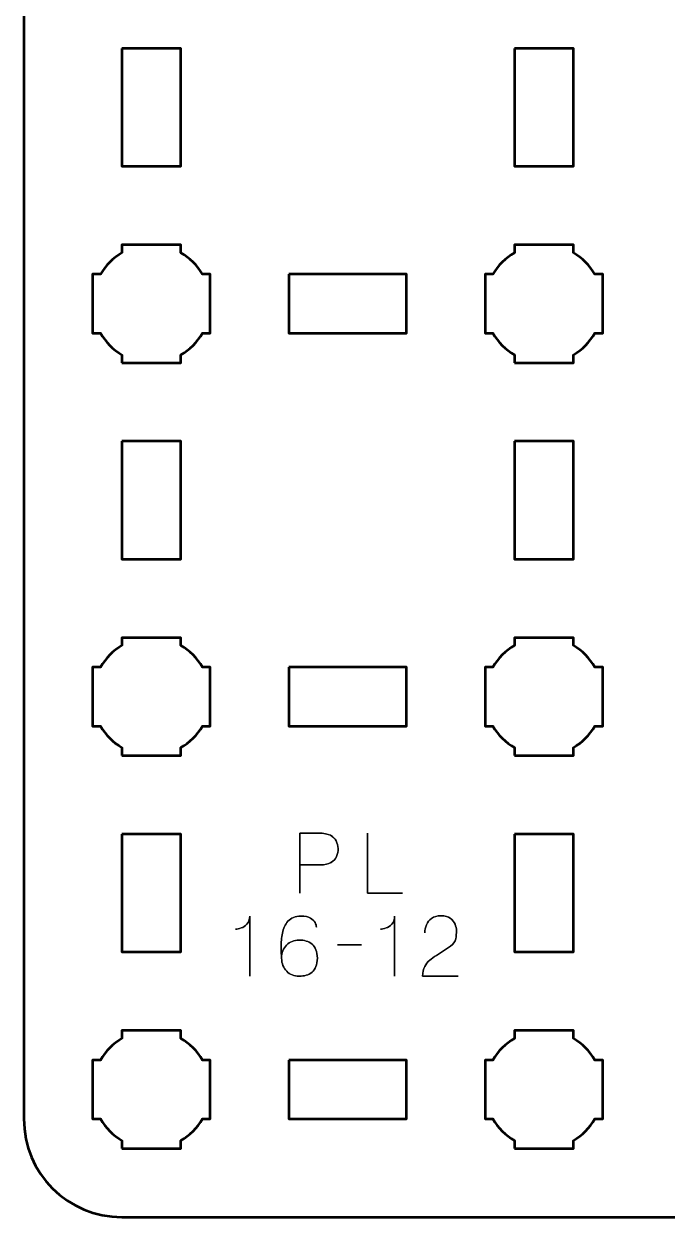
# Model space of a CAD drawing. Header units: centimetres. Extents: x -15.7 to 15.7, y -11.7 to 11.7.
# Drawn here: x -15.65 to -12.37, y -11.65 to -5.58 of the extents above; entities that cross this region are included whole.
import ezdxf

# ---------------------------------------------------------------- set-up
doc = ezdxf.new("R2010")
doc.units = ezdxf.units.CM
doc.header["$MEASUREMENT"] = 0
doc.layers.add('Layer 1', color=7, linetype='Continuous')

msp = doc.modelspace()

# ---------------------------------------------------------------- linework, layer by layer
at = {"layer": 'Layer 1', "lineweight": 53}
for points, knots in [([(-15.14993, 11.65001), (-15.14993, 11.65001), (15.14994, 11.65001), (15.14994, 11.65001), (15.14994, 11.65001), (15.42708, 11.65001), (15.65004, 11.42691), (15.65004, 11.14991), (15.65004, 11.14991), (15.65004, 11.14991), (15.65004, -11.15005), (15.65004, -11.15005), (15.65004, -11.15005), (15.65004, -11.42702), (15.42708, -11.65001), (15.14994, -11.65001), (15.14994, -11.65001), (15.14994, -11.65001), (-15.14993, -11.65001), (-15.14993, -11.65001), (-15.14993, -11.65001), (-15.42693, -11.65001), (-15.65003, -11.42702), (-15.65003, -11.15005), (-15.65003, -11.15005), (-15.65003, -11.15005), (-15.65003, 11.14991), (-15.65003, 11.14991), (-15.65003, 11.14991), (-15.65003, 11.42691), (-15.42693, 11.65001), (-15.14993, 11.65001)], [0, 0, 0, 0, 0.125, 0.125, 0.125, 0.125, 0.25, 0.25, 0.25, 0.25, 0.375, 0.375, 0.375, 0.375, 0.5, 0.5, 0.5, 0.5, 0.625, 0.625, 0.625, 0.625, 0.75, 0.75, 0.75, 0.75, 0.875, 0.875, 0.875, 0.875, 1, 1, 1, 1]), ([(-15.14993, -5.70003), (-15.14993, -5.70003), (-14.84993, -5.70003), (-14.84993, -5.70003), (-14.84993, -5.70003), (-14.84993, -5.70003), (-14.84993, -6.30003), (-14.84993, -6.30003), (-14.84993, -6.30003), (-14.84993, -6.30003), (-15.14993, -6.30003), (-15.14993, -6.30003), (-15.14993, -6.30003), (-15.14993, -6.30003), (-15.14993, -5.70003), (-15.14993, -5.70003)], [0, 0, 0, 0, 0.25, 0.25, 0.25, 0.25, 0.5, 0.5, 0.5, 0.5, 0.75, 0.75, 0.75, 0.75, 1, 1, 1, 1]), ([(-13.15, -5.70003), (-13.15, -5.70003), (-12.85, -5.70003), (-12.85, -5.70003), (-12.85, -5.70003), (-12.85, -5.70003), (-12.85, -6.30003), (-12.85, -6.30003), (-12.85, -6.30003), (-12.85, -6.30003), (-13.15, -6.30003), (-13.15, -6.30003), (-13.15, -6.30003), (-13.15, -6.30003), (-13.15, -5.70003), (-13.15, -5.70003)], [0, 0, 0, 0, 0.25, 0.25, 0.25, 0.25, 0.5, 0.5, 0.5, 0.5, 0.75, 0.75, 0.75, 0.75, 1, 1, 1, 1]), ([(-15.14993, -7.29994), (-15.14993, -7.29994), (-15.14993, -7.25983), (-15.14993, -7.25983), (-15.14993, -7.25983), (-15.19554, -7.23352), (-15.23347, -7.19549), (-15.25979, -7.15001), (-15.25979, -7.15001), (-15.25979, -7.15001), (-15.3, -7.15001), (-15.3, -7.15001), (-15.3, -7.15001), (-15.3, -7.15001), (-15.3, -6.99994), (-15.3, -6.99994), (-15.3, -6.99994), (-15.3, -6.99994), (-15.3, -6.85001), (-15.3, -6.85001), (-15.3, -6.85001), (-15.3, -6.85001), (-15.25979, -6.85001), (-15.25979, -6.85001), (-15.25979, -6.85001), (-15.23347, -6.8044), (-15.19554, -6.76651), (-15.14993, -6.74019), (-15.14993, -6.74019), (-15.14993, -6.74019), (-15.14993, -6.69994), (-15.14993, -6.69994), (-15.14993, -6.69994), (-15.14993, -6.69994), (-15, -6.69994), (-15, -6.69994), (-15, -6.69994), (-15, -6.69994), (-14.84993, -6.69994), (-14.84993, -6.69994), (-14.84993, -6.69994), (-14.84993, -6.69994), (-14.84993, -6.74019), (-14.84993, -6.74019), (-14.84993, -6.74019), (-14.80446, -6.76651), (-14.76643, -6.8044), (-14.74011, -6.85001), (-14.74011, -6.85001), (-14.74011, -6.85001), (-14.7, -6.85001), (-14.7, -6.85001), (-14.7, -6.85001), (-14.7, -6.85001), (-14.7, -6.99994), (-14.7, -6.99994), (-14.7, -6.99994), (-14.7, -6.99994), (-14.7, -7.15001), (-14.7, -7.15001), (-14.7, -7.15001), (-14.7, -7.15001), (-14.74011, -7.15001), (-14.74011, -7.15001), (-14.74011, -7.15001), (-14.76643, -7.19549), (-14.80446, -7.23352), (-14.84993, -7.25983), (-14.84993, -7.25983), (-14.84993, -7.25983), (-14.84993, -7.29994), (-14.84993, -7.29994), (-14.84993, -7.29994), (-14.84993, -7.29994), (-15, -7.29994), (-15, -7.29994), (-15, -7.29994), (-15, -7.29994), (-15.14993, -7.29994), (-15.14993, -7.29994)], [0, 0, 0, 0, 0.05, 0.05, 0.05, 0.05, 0.1, 0.1, 0.1, 0.1, 0.15, 0.15, 0.15, 0.15, 0.2, 0.2, 0.2, 0.2, 0.25, 0.25, 0.25, 0.25, 0.3, 0.3, 0.3, 0.3, 0.35, 0.35, 0.35, 0.35, 0.4, 0.4, 0.4, 0.4, 0.45, 0.45, 0.45, 0.45, 0.5, 0.5, 0.5, 0.5, 0.55, 0.55, 0.55, 0.55, 0.6, 0.6, 0.6, 0.6, 0.65, 0.65, 0.65, 0.65, 0.7, 0.7, 0.7, 0.7, 0.75, 0.75, 0.75, 0.75, 0.8, 0.8, 0.8, 0.8, 0.85, 0.85, 0.85, 0.85, 0.9, 0.9, 0.9, 0.9, 0.95, 0.95, 0.95, 0.95, 1, 1, 1, 1]), ([(-13.15, -7.29994), (-13.15, -7.29994), (-13.15, -7.25983), (-13.15, -7.25983), (-13.15, -7.25983), (-13.19547, -7.23352), (-13.2335, -7.19549), (-13.25982, -7.15001), (-13.25982, -7.15001), (-13.25982, -7.15001), (-13.29993, -7.15001), (-13.29993, -7.15001), (-13.29993, -7.15001), (-13.29993, -7.15001), (-13.29993, -6.99994), (-13.29993, -6.99994), (-13.29993, -6.99994), (-13.29993, -6.99994), (-13.29993, -6.85001), (-13.29993, -6.85001), (-13.29993, -6.85001), (-13.29993, -6.85001), (-13.25982, -6.85001), (-13.25982, -6.85001), (-13.25982, -6.85001), (-13.2335, -6.8044), (-13.19547, -6.76651), (-13.15, -6.74019), (-13.15, -6.74019), (-13.15, -6.74019), (-13.15, -6.69994), (-13.15, -6.69994), (-13.15, -6.69994), (-13.15, -6.69994), (-12.99993, -6.69994), (-12.99993, -6.69994), (-12.99993, -6.69994), (-12.99993, -6.69994), (-12.85, -6.69994), (-12.85, -6.69994), (-12.85, -6.69994), (-12.85, -6.69994), (-12.85, -6.74019), (-12.85, -6.74019), (-12.85, -6.74019), (-12.80452, -6.76651), (-12.76649, -6.8044), (-12.74018, -6.85001), (-12.74018, -6.85001), (-12.74018, -6.85001), (-12.69992, -6.85001), (-12.69992, -6.85001), (-12.69992, -6.85001), (-12.69992, -6.85001), (-12.69992, -6.99994), (-12.69992, -6.99994), (-12.69992, -6.99994), (-12.69992, -6.99994), (-12.69992, -7.15001), (-12.69992, -7.15001), (-12.69992, -7.15001), (-12.69992, -7.15001), (-12.74018, -7.15001), (-12.74018, -7.15001), (-12.74018, -7.15001), (-12.76649, -7.19549), (-12.80452, -7.23352), (-12.85, -7.25983), (-12.85, -7.25983), (-12.85, -7.25983), (-12.85, -7.29994), (-12.85, -7.29994), (-12.85, -7.29994), (-12.85, -7.29994), (-12.99993, -7.29994), (-12.99993, -7.29994), (-12.99993, -7.29994), (-12.99993, -7.29994), (-13.15, -7.29994), (-13.15, -7.29994)], [0, 0, 0, 0, 0.05, 0.05, 0.05, 0.05, 0.1, 0.1, 0.1, 0.1, 0.15, 0.15, 0.15, 0.15, 0.2, 0.2, 0.2, 0.2, 0.25, 0.25, 0.25, 0.25, 0.3, 0.3, 0.3, 0.3, 0.35, 0.35, 0.35, 0.35, 0.4, 0.4, 0.4, 0.4, 0.45, 0.45, 0.45, 0.45, 0.5, 0.5, 0.5, 0.5, 0.55, 0.55, 0.55, 0.55, 0.6, 0.6, 0.6, 0.6, 0.65, 0.65, 0.65, 0.65, 0.7, 0.7, 0.7, 0.7, 0.75, 0.75, 0.75, 0.75, 0.8, 0.8, 0.8, 0.8, 0.85, 0.85, 0.85, 0.85, 0.9, 0.9, 0.9, 0.9, 0.95, 0.95, 0.95, 0.95, 1, 1, 1, 1]), ([(-14.29998, -6.85001), (-14.29998, -6.85001), (-13.69998, -6.85001), (-13.69998, -6.85001), (-13.69998, -6.85001), (-13.69998, -6.85001), (-13.69998, -7.15001), (-13.69998, -7.15001), (-13.69998, -7.15001), (-13.69998, -7.15001), (-14.29998, -7.15001), (-14.29998, -7.15001), (-14.29998, -7.15001), (-14.29998, -7.15001), (-14.29998, -6.85001), (-14.29998, -6.85001)], [0, 0, 0, 0, 0.25, 0.25, 0.25, 0.25, 0.5, 0.5, 0.5, 0.5, 0.75, 0.75, 0.75, 0.75, 1, 1, 1, 1]), ([(-15.14993, -7.69999), (-15.14993, -7.69999), (-14.84993, -7.69999), (-14.84993, -7.69999), (-14.84993, -7.69999), (-14.84993, -7.69999), (-14.84993, -8.3), (-14.84993, -8.3), (-14.84993, -8.3), (-14.84993, -8.3), (-15.14993, -8.3), (-15.14993, -8.3), (-15.14993, -8.3), (-15.14993, -8.3), (-15.14993, -7.69999), (-15.14993, -7.69999)], [0, 0, 0, 0, 0.25, 0.25, 0.25, 0.25, 0.5, 0.5, 0.5, 0.5, 0.75, 0.75, 0.75, 0.75, 1, 1, 1, 1]), ([(-13.15, -7.69999), (-13.15, -7.69999), (-12.85, -7.69999), (-12.85, -7.69999), (-12.85, -7.69999), (-12.85, -7.69999), (-12.85, -8.3), (-12.85, -8.3), (-12.85, -8.3), (-12.85, -8.3), (-13.15, -8.3), (-13.15, -8.3), (-13.15, -8.3), (-13.15, -8.3), (-13.15, -7.69999), (-13.15, -7.69999)], [0, 0, 0, 0, 0.25, 0.25, 0.25, 0.25, 0.5, 0.5, 0.5, 0.5, 0.75, 0.75, 0.75, 0.75, 1, 1, 1, 1]), ([(-15.14993, -9.30002), (-15.14993, -9.30002), (-15.14993, -9.2598), (-15.14993, -9.2598), (-15.14993, -9.2598), (-15.19554, -9.23348), (-15.23347, -9.19556), (-15.25979, -9.14995), (-15.25979, -9.14995), (-15.25979, -9.14995), (-15.3, -9.14995), (-15.3, -9.14995), (-15.3, -9.14995), (-15.3, -9.14995), (-15.3, -9.00001), (-15.3, -9.00001), (-15.3, -9.00001), (-15.3, -9.00001), (-15.3, -8.84994), (-15.3, -8.84994), (-15.3, -8.84994), (-15.3, -8.84994), (-15.25979, -8.84994), (-15.25979, -8.84994), (-15.25979, -8.84994), (-15.23347, -8.80447), (-15.19554, -8.76644), (-15.14993, -8.74012), (-15.14993, -8.74012), (-15.14993, -8.74012), (-15.14993, -8.70001), (-15.14993, -8.70001), (-15.14993, -8.70001), (-15.14993, -8.70001), (-15, -8.70001), (-15, -8.70001), (-15, -8.70001), (-15, -8.70001), (-14.84993, -8.70001), (-14.84993, -8.70001), (-14.84993, -8.70001), (-14.84993, -8.70001), (-14.84993, -8.74012), (-14.84993, -8.74012), (-14.84993, -8.74012), (-14.80446, -8.76644), (-14.76643, -8.80447), (-14.74011, -8.84994), (-14.74011, -8.84994), (-14.74011, -8.84994), (-14.7, -8.84994), (-14.7, -8.84994), (-14.7, -8.84994), (-14.7, -8.84994), (-14.7, -9.00001), (-14.7, -9.00001), (-14.7, -9.00001), (-14.7, -9.00001), (-14.7, -9.14995), (-14.7, -9.14995), (-14.7, -9.14995), (-14.7, -9.14995), (-14.74011, -9.14995), (-14.74011, -9.14995), (-14.74011, -9.14995), (-14.76643, -9.19556), (-14.80446, -9.23348), (-14.84993, -9.2598), (-14.84993, -9.2598), (-14.84993, -9.2598), (-14.84993, -9.30002), (-14.84993, -9.30002), (-14.84993, -9.30002), (-14.84993, -9.30002), (-15, -9.30002), (-15, -9.30002), (-15, -9.30002), (-15, -9.30002), (-15.14993, -9.30002), (-15.14993, -9.30002)], [0, 0, 0, 0, 0.05, 0.05, 0.05, 0.05, 0.1, 0.1, 0.1, 0.1, 0.15, 0.15, 0.15, 0.15, 0.2, 0.2, 0.2, 0.2, 0.25, 0.25, 0.25, 0.25, 0.3, 0.3, 0.3, 0.3, 0.35, 0.35, 0.35, 0.35, 0.4, 0.4, 0.4, 0.4, 0.45, 0.45, 0.45, 0.45, 0.5, 0.5, 0.5, 0.5, 0.55, 0.55, 0.55, 0.55, 0.6, 0.6, 0.6, 0.6, 0.65, 0.65, 0.65, 0.65, 0.7, 0.7, 0.7, 0.7, 0.75, 0.75, 0.75, 0.75, 0.8, 0.8, 0.8, 0.8, 0.85, 0.85, 0.85, 0.85, 0.9, 0.9, 0.9, 0.9, 0.95, 0.95, 0.95, 0.95, 1, 1, 1, 1]), ([(-13.15, -9.30002), (-13.15, -9.30002), (-13.15, -9.2598), (-13.15, -9.2598), (-13.15, -9.2598), (-13.19547, -9.23348), (-13.2335, -9.19556), (-13.25982, -9.14995), (-13.25982, -9.14995), (-13.25982, -9.14995), (-13.29993, -9.14995), (-13.29993, -9.14995), (-13.29993, -9.14995), (-13.29993, -9.14995), (-13.29993, -9.00001), (-13.29993, -9.00001), (-13.29993, -9.00001), (-13.29993, -9.00001), (-13.29993, -8.84994), (-13.29993, -8.84994), (-13.29993, -8.84994), (-13.29993, -8.84994), (-13.25982, -8.84994), (-13.25982, -8.84994), (-13.25982, -8.84994), (-13.2335, -8.80447), (-13.19547, -8.76644), (-13.15, -8.74012), (-13.15, -8.74012), (-13.15, -8.74012), (-13.15, -8.70001), (-13.15, -8.70001), (-13.15, -8.70001), (-13.15, -8.70001), (-12.99993, -8.70001), (-12.99993, -8.70001), (-12.99993, -8.70001), (-12.99993, -8.70001), (-12.85, -8.70001), (-12.85, -8.70001), (-12.85, -8.70001), (-12.85, -8.70001), (-12.85, -8.74012), (-12.85, -8.74012), (-12.85, -8.74012), (-12.80452, -8.76644), (-12.76649, -8.80447), (-12.74018, -8.84994), (-12.74018, -8.84994), (-12.74018, -8.84994), (-12.69992, -8.84994), (-12.69992, -8.84994), (-12.69992, -8.84994), (-12.69992, -8.84994), (-12.69992, -9.00001), (-12.69992, -9.00001), (-12.69992, -9.00001), (-12.69992, -9.00001), (-12.69992, -9.14995), (-12.69992, -9.14995), (-12.69992, -9.14995), (-12.69992, -9.14995), (-12.74018, -9.14995), (-12.74018, -9.14995), (-12.74018, -9.14995), (-12.76649, -9.19556), (-12.80452, -9.23348), (-12.85, -9.2598), (-12.85, -9.2598), (-12.85, -9.2598), (-12.85, -9.30002), (-12.85, -9.30002), (-12.85, -9.30002), (-12.85, -9.30002), (-12.99993, -9.30002), (-12.99993, -9.30002), (-12.99993, -9.30002), (-12.99993, -9.30002), (-13.15, -9.30002), (-13.15, -9.30002)], [0, 0, 0, 0, 0.05, 0.05, 0.05, 0.05, 0.1, 0.1, 0.1, 0.1, 0.15, 0.15, 0.15, 0.15, 0.2, 0.2, 0.2, 0.2, 0.25, 0.25, 0.25, 0.25, 0.3, 0.3, 0.3, 0.3, 0.35, 0.35, 0.35, 0.35, 0.4, 0.4, 0.4, 0.4, 0.45, 0.45, 0.45, 0.45, 0.5, 0.5, 0.5, 0.5, 0.55, 0.55, 0.55, 0.55, 0.6, 0.6, 0.6, 0.6, 0.65, 0.65, 0.65, 0.65, 0.7, 0.7, 0.7, 0.7, 0.75, 0.75, 0.75, 0.75, 0.8, 0.8, 0.8, 0.8, 0.85, 0.85, 0.85, 0.85, 0.9, 0.9, 0.9, 0.9, 0.95, 0.95, 0.95, 0.95, 1, 1, 1, 1]), ([(-14.29998, -8.85008), (-14.29998, -8.85008), (-13.69998, -8.85008), (-13.69998, -8.85008), (-13.69998, -8.85008), (-13.69998, -8.85008), (-13.69998, -9.15009), (-13.69998, -9.15009), (-13.69998, -9.15009), (-13.69998, -9.15009), (-14.29998, -9.15009), (-14.29998, -9.15009), (-14.29998, -9.15009), (-14.29998, -9.15009), (-14.29998, -8.85008), (-14.29998, -8.85008)], [0, 0, 0, 0, 0.25, 0.25, 0.25, 0.25, 0.5, 0.5, 0.5, 0.5, 0.75, 0.75, 0.75, 0.75, 1, 1, 1, 1]), ([(-15.14993, -9.70007), (-15.14993, -9.70007), (-14.84993, -9.70007), (-14.84993, -9.70007), (-14.84993, -9.70007), (-14.84993, -9.70007), (-14.84993, -10.30007), (-14.84993, -10.30007), (-14.84993, -10.30007), (-14.84993, -10.30007), (-15.14993, -10.30007), (-15.14993, -10.30007), (-15.14993, -10.30007), (-15.14993, -10.30007), (-15.14993, -9.70007), (-15.14993, -9.70007)], [0, 0, 0, 0, 0.25, 0.25, 0.25, 0.25, 0.5, 0.5, 0.5, 0.5, 0.75, 0.75, 0.75, 0.75, 1, 1, 1, 1]), ([(-13.15, -9.70007), (-13.15, -9.70007), (-12.85, -9.70007), (-12.85, -9.70007), (-12.85, -9.70007), (-12.85, -9.70007), (-12.85, -10.30007), (-12.85, -10.30007), (-12.85, -10.30007), (-12.85, -10.30007), (-13.15, -10.30007), (-13.15, -10.30007), (-13.15, -10.30007), (-13.15, -10.30007), (-13.15, -9.70007), (-13.15, -9.70007)], [0, 0, 0, 0, 0.25, 0.25, 0.25, 0.25, 0.5, 0.5, 0.5, 0.5, 0.75, 0.75, 0.75, 0.75, 1, 1, 1, 1]), ([(-15.14993, -11.29998), (-15.14993, -11.29998), (-15.14993, -11.25987), (-15.14993, -11.25987), (-15.14993, -11.25987), (-15.19554, -11.23356), (-15.23347, -11.19553), (-15.25979, -11.15005), (-15.25979, -11.15005), (-15.25979, -11.15005), (-15.3, -11.15005), (-15.3, -11.15005), (-15.3, -11.15005), (-15.3, -11.15005), (-15.3, -10.99998), (-15.3, -10.99998), (-15.3, -10.99998), (-15.3, -10.99998), (-15.3, -10.85005), (-15.3, -10.85005), (-15.3, -10.85005), (-15.3, -10.85005), (-15.25979, -10.85005), (-15.25979, -10.85005), (-15.25979, -10.85005), (-15.23347, -10.80444), (-15.19554, -10.76655), (-15.14993, -10.74009), (-15.14993, -10.74009), (-15.14993, -10.74009), (-15.14993, -10.69998), (-15.14993, -10.69998), (-15.14993, -10.69998), (-15.14993, -10.69998), (-15, -10.69998), (-15, -10.69998), (-15, -10.69998), (-15, -10.69998), (-14.84993, -10.69998), (-14.84993, -10.69998), (-14.84993, -10.69998), (-14.84993, -10.69998), (-14.84993, -10.74009), (-14.84993, -10.74009), (-14.84993, -10.74009), (-14.80446, -10.76655), (-14.76643, -10.80444), (-14.74011, -10.85005), (-14.74011, -10.85005), (-14.74011, -10.85005), (-14.7, -10.85005), (-14.7, -10.85005), (-14.7, -10.85005), (-14.7, -10.85005), (-14.7, -10.99998), (-14.7, -10.99998), (-14.7, -10.99998), (-14.7, -10.99998), (-14.7, -11.15005), (-14.7, -11.15005), (-14.7, -11.15005), (-14.7, -11.15005), (-14.74011, -11.15005), (-14.74011, -11.15005), (-14.74011, -11.15005), (-14.76643, -11.19553), (-14.80446, -11.23356), (-14.84993, -11.25987), (-14.84993, -11.25987), (-14.84993, -11.25987), (-14.84993, -11.29998), (-14.84993, -11.29998), (-14.84993, -11.29998), (-14.84993, -11.29998), (-15, -11.29998), (-15, -11.29998), (-15, -11.29998), (-15, -11.29998), (-15.14993, -11.29998), (-15.14993, -11.29998)], [0, 0, 0, 0, 0.05, 0.05, 0.05, 0.05, 0.1, 0.1, 0.1, 0.1, 0.15, 0.15, 0.15, 0.15, 0.2, 0.2, 0.2, 0.2, 0.25, 0.25, 0.25, 0.25, 0.3, 0.3, 0.3, 0.3, 0.35, 0.35, 0.35, 0.35, 0.4, 0.4, 0.4, 0.4, 0.45, 0.45, 0.45, 0.45, 0.5, 0.5, 0.5, 0.5, 0.55, 0.55, 0.55, 0.55, 0.6, 0.6, 0.6, 0.6, 0.65, 0.65, 0.65, 0.65, 0.7, 0.7, 0.7, 0.7, 0.75, 0.75, 0.75, 0.75, 0.8, 0.8, 0.8, 0.8, 0.85, 0.85, 0.85, 0.85, 0.9, 0.9, 0.9, 0.9, 0.95, 0.95, 0.95, 0.95, 1, 1, 1, 1]), ([(-13.15, -11.29998), (-13.15, -11.29998), (-13.15, -11.25987), (-13.15, -11.25987), (-13.15, -11.25987), (-13.19547, -11.23356), (-13.2335, -11.19553), (-13.25982, -11.15005), (-13.25982, -11.15005), (-13.25982, -11.15005), (-13.29993, -11.15005), (-13.29993, -11.15005), (-13.29993, -11.15005), (-13.29993, -11.15005), (-13.29993, -10.99998), (-13.29993, -10.99998), (-13.29993, -10.99998), (-13.29993, -10.99998), (-13.29993, -10.85005), (-13.29993, -10.85005), (-13.29993, -10.85005), (-13.29993, -10.85005), (-13.25982, -10.85005), (-13.25982, -10.85005), (-13.25982, -10.85005), (-13.2335, -10.80444), (-13.19547, -10.76655), (-13.15, -10.74009), (-13.15, -10.74009), (-13.15, -10.74009), (-13.15, -10.69998), (-13.15, -10.69998), (-13.15, -10.69998), (-13.15, -10.69998), (-12.99993, -10.69998), (-12.99993, -10.69998), (-12.99993, -10.69998), (-12.99993, -10.69998), (-12.85, -10.69998), (-12.85, -10.69998), (-12.85, -10.69998), (-12.85, -10.69998), (-12.85, -10.74009), (-12.85, -10.74009), (-12.85, -10.74009), (-12.80452, -10.76655), (-12.76649, -10.80444), (-12.74018, -10.85005), (-12.74018, -10.85005), (-12.74018, -10.85005), (-12.69992, -10.85005), (-12.69992, -10.85005), (-12.69992, -10.85005), (-12.69992, -10.85005), (-12.69992, -10.99998), (-12.69992, -10.99998), (-12.69992, -10.99998), (-12.69992, -10.99998), (-12.69992, -11.15005), (-12.69992, -11.15005), (-12.69992, -11.15005), (-12.69992, -11.15005), (-12.74018, -11.15005), (-12.74018, -11.15005), (-12.74018, -11.15005), (-12.76649, -11.19553), (-12.80452, -11.23356), (-12.85, -11.25987), (-12.85, -11.25987), (-12.85, -11.25987), (-12.85, -11.29998), (-12.85, -11.29998), (-12.85, -11.29998), (-12.85, -11.29998), (-12.99993, -11.29998), (-12.99993, -11.29998), (-12.99993, -11.29998), (-12.99993, -11.29998), (-13.15, -11.29998), (-13.15, -11.29998)], [0, 0, 0, 0, 0.05, 0.05, 0.05, 0.05, 0.1, 0.1, 0.1, 0.1, 0.15, 0.15, 0.15, 0.15, 0.2, 0.2, 0.2, 0.2, 0.25, 0.25, 0.25, 0.25, 0.3, 0.3, 0.3, 0.3, 0.35, 0.35, 0.35, 0.35, 0.4, 0.4, 0.4, 0.4, 0.45, 0.45, 0.45, 0.45, 0.5, 0.5, 0.5, 0.5, 0.55, 0.55, 0.55, 0.55, 0.6, 0.6, 0.6, 0.6, 0.65, 0.65, 0.65, 0.65, 0.7, 0.7, 0.7, 0.7, 0.75, 0.75, 0.75, 0.75, 0.8, 0.8, 0.8, 0.8, 0.85, 0.85, 0.85, 0.85, 0.9, 0.9, 0.9, 0.9, 0.95, 0.95, 0.95, 0.95, 1, 1, 1, 1]), ([(-14.29998, -10.85005), (-14.29998, -10.85005), (-13.69998, -10.85005), (-13.69998, -10.85005), (-13.69998, -10.85005), (-13.69998, -10.85005), (-13.69998, -11.15005), (-13.69998, -11.15005), (-13.69998, -11.15005), (-13.69998, -11.15005), (-14.29998, -11.15005), (-14.29998, -11.15005), (-14.29998, -11.15005), (-14.29998, -11.15005), (-14.29998, -10.85005), (-14.29998, -10.85005)], [0, 0, 0, 0, 0.25, 0.25, 0.25, 0.25, 0.5, 0.5, 0.5, 0.5, 0.75, 0.75, 0.75, 0.75, 1, 1, 1, 1])]:
    msp.add_open_spline(points, degree=3, knots=knots, dxfattribs=at)
at = {"layer": 'Layer 1', "color": 40, "lineweight": 30}
for points, knots in [([(-14.24456, -10.00007), (-14.24456, -10.00007), (-14.24456, -9.69485), (-14.24456, -9.69485), (-14.24456, -9.69485), (-14.24456, -9.69485), (-14.14727, -9.69485), (-14.14727, -9.69485), (-14.14727, -9.69485), (-14.12165, -9.69509), (-14.10165, -9.69883), (-14.08747, -9.70599), (-14.08747, -9.70599), (-14.07357, -9.7133), (-14.06376, -9.72282), (-14.05812, -9.73467), (-14.05812, -9.73467), (-14.05262, -9.74653), (-14.04958, -9.75933), (-14.04902, -9.77309), (-14.04902, -9.77309), (-14.04835, -9.78717), (-14.05068, -9.80054), (-14.05618, -9.8132), (-14.05618, -9.8132), (-14.06172, -9.8259), (-14.07121, -9.83635), (-14.08444, -9.84449), (-14.08444, -9.84449), (-14.09795, -9.85261), (-14.11615, -9.85677), (-14.13929, -9.85702), (-14.13929, -9.85702), (-14.13929, -9.85702), (-14.24456, -9.85702), (-14.24456, -9.85702), (-14.24456, -9.85702), (-14.24456, -9.85702), (-14.13929, -9.85702), (-14.13929, -9.85702), (-14.13929, -9.85702), (-14.11654, -9.85677), (-14.09851, -9.85261), (-14.085, -9.84449), (-14.085, -9.84449), (-14.07163, -9.83635), (-14.0621, -9.8259), (-14.05646, -9.8132), (-14.05646, -9.8132), (-14.05096, -9.80054), (-14.04849, -9.78717), (-14.04902, -9.77309), (-14.04902, -9.77309), (-14.04958, -9.75933), (-14.05262, -9.74653), (-14.05826, -9.73467), (-14.05826, -9.73467), (-14.06405, -9.72282), (-14.07396, -9.7133), (-14.08789, -9.70599), (-14.08789, -9.70599), (-14.10207, -9.69883), (-14.12194, -9.69509), (-14.14727, -9.69485), (-14.14727, -9.69485), (-14.14727, -9.69485), (-14.24456, -9.69485), (-14.24456, -9.69485), (-14.24456, -9.69485), (-14.24456, -9.69485), (-14.24456, -10.00007), (-14.24456, -10.00007)], [0, 0, 0, 0, 0.0555556, 0.0555556, 0.0555556, 0.0555556, 0.1111111, 0.1111111, 0.1111111, 0.1111111, 0.1666667, 0.1666667, 0.1666667, 0.1666667, 0.2222222, 0.2222222, 0.2222222, 0.2222222, 0.2777778, 0.2777778, 0.2777778, 0.2777778, 0.3333333, 0.3333333, 0.3333333, 0.3333333, 0.3888889, 0.3888889, 0.3888889, 0.3888889, 0.4444444, 0.4444444, 0.4444444, 0.4444444, 0.5, 0.5, 0.5, 0.5, 0.5555556, 0.5555556, 0.5555556, 0.5555556, 0.6111111, 0.6111111, 0.6111111, 0.6111111, 0.6666667, 0.6666667, 0.6666667, 0.6666667, 0.7222222, 0.7222222, 0.7222222, 0.7222222, 0.7777778, 0.7777778, 0.7777778, 0.7777778, 0.8333333, 0.8333333, 0.8333333, 0.8333333, 0.8888889, 0.8888889, 0.8888889, 0.8888889, 0.9444444, 0.9444444, 0.9444444, 0.9444444, 1, 1, 1, 1]), ([(-13.71995, -10.00007), (-13.71995, -10.00007), (-13.89813, -10.00007), (-13.89813, -10.00007), (-13.89813, -10.00007), (-13.89813, -10.00007), (-13.89813, -9.69485), (-13.89813, -9.69485), (-13.89813, -9.69485), (-13.89813, -9.69485), (-13.89813, -10.00007), (-13.89813, -10.00007), (-13.89813, -10.00007), (-13.89813, -10.00007), (-13.71995, -10.00007), (-13.71995, -10.00007)], [0, 0, 0, 0, 0.25, 0.25, 0.25, 0.25, 0.5, 0.5, 0.5, 0.5, 0.75, 0.75, 0.75, 0.75, 1, 1, 1, 1]), ([(-14.49909, -10.4234), (-14.49909, -10.4234), (-14.49909, -10.11818), (-14.49909, -10.11818), (-14.49909, -10.11818), (-14.49966, -10.13539), (-14.50421, -10.14877), (-14.51303, -10.15811), (-14.51303, -10.15811), (-14.52184, -10.16764), (-14.5319, -10.17427), (-14.54291, -10.17798), (-14.54291, -10.17798), (-14.55423, -10.18182), (-14.56358, -10.1839), (-14.57102, -10.18418), (-14.57102, -10.18418), (-14.56358, -10.1839), (-14.55423, -10.18182), (-14.54291, -10.17798), (-14.54291, -10.17798), (-14.5319, -10.17427), (-14.52184, -10.16764), (-14.51303, -10.15811), (-14.51303, -10.15811), (-14.50421, -10.14877), (-14.49966, -10.13539), (-14.49909, -10.11818), (-14.49909, -10.11818), (-14.49909, -10.11818), (-14.49909, -10.4234), (-14.49909, -10.4234)], [0, 0, 0, 0, 0.125, 0.125, 0.125, 0.125, 0.25, 0.25, 0.25, 0.25, 0.375, 0.375, 0.375, 0.375, 0.5, 0.5, 0.5, 0.5, 0.625, 0.625, 0.625, 0.625, 0.75, 0.75, 0.75, 0.75, 0.875, 0.875, 0.875, 0.875, 1, 1, 1, 1]), ([(-14.33702, -10.3315), (-14.33664, -10.30378), (-14.32806, -10.28159), (-14.31141, -10.26508), (-14.31141, -10.26508), (-14.29487, -10.24853), (-14.27352, -10.24013), (-14.24731, -10.23971), (-14.24731, -10.23971), (-14.22114, -10.23929), (-14.19909, -10.24606), (-14.18145, -10.2601), (-14.18145, -10.2601), (-14.16395, -10.27418), (-14.15485, -10.29799), (-14.15418, -10.3315), (-14.15418, -10.3315), (-14.15485, -10.36526), (-14.16395, -10.38908), (-14.18145, -10.40315), (-14.18145, -10.40315), (-14.19909, -10.41705), (-14.22114, -10.42383), (-14.24731, -10.4234), (-14.24731, -10.4234), (-14.27352, -10.42312), (-14.29459, -10.41472), (-14.31071, -10.39818), (-14.31071, -10.39818), (-14.32711, -10.38163), (-14.33593, -10.35948), (-14.33702, -10.3315), (-14.33702, -10.3315), (-14.33801, -10.31715), (-14.33854, -10.29827), (-14.33896, -10.27485), (-14.33896, -10.27485), (-14.33953, -10.25156), (-14.33745, -10.22786), (-14.33276, -10.20387), (-14.33276, -10.20387), (-14.32821, -10.17992), (-14.31872, -10.15963), (-14.30411, -10.14312), (-14.30411, -10.14312), (-14.28965, -10.12658), (-14.26774, -10.11804), (-14.23835, -10.11733), (-14.23835, -10.11733), (-14.21729, -10.11776), (-14.20103, -10.12107), (-14.18974, -10.12725), (-14.18974, -10.12725), (-14.17842, -10.1336), (-14.17073, -10.14104), (-14.16632, -10.14958), (-14.16632, -10.14958), (-14.16201, -10.15825), (-14.15954, -10.16626), (-14.15887, -10.17371), (-14.15887, -10.17371), (-14.15954, -10.16626), (-14.16201, -10.15825), (-14.16632, -10.14958), (-14.16632, -10.14958), (-14.17073, -10.14104), (-14.17842, -10.1336), (-14.18974, -10.12725), (-14.18974, -10.12725), (-14.20103, -10.12107), (-14.21729, -10.11776), (-14.23835, -10.11733), (-14.23835, -10.11733), (-14.26774, -10.11804), (-14.28965, -10.12658), (-14.30411, -10.14312), (-14.30411, -10.14312), (-14.31872, -10.15963), (-14.32821, -10.17992), (-14.33276, -10.20387), (-14.33276, -10.20387), (-14.33745, -10.22786), (-14.33953, -10.25156), (-14.33896, -10.27485), (-14.33896, -10.27485), (-14.33854, -10.29827), (-14.33801, -10.31715), (-14.33702, -10.3315), (-14.33702, -10.3315), (-14.33593, -10.35948), (-14.32711, -10.38163), (-14.31071, -10.39818), (-14.31071, -10.39818), (-14.29459, -10.41472), (-14.27352, -10.42312), (-14.24731, -10.4234), (-14.24731, -10.4234), (-14.22114, -10.42383), (-14.19909, -10.41705), (-14.18145, -10.40315), (-14.18145, -10.40315), (-14.16395, -10.38908), (-14.15485, -10.36526), (-14.15418, -10.3315), (-14.15418, -10.3315), (-14.15485, -10.29799), (-14.16395, -10.27418), (-14.18145, -10.2601), (-14.18145, -10.2601), (-14.19909, -10.24606), (-14.22114, -10.23929), (-14.24731, -10.23971), (-14.24731, -10.23971), (-14.27352, -10.24013), (-14.29487, -10.24853), (-14.31141, -10.26508), (-14.31141, -10.26508), (-14.32806, -10.28159), (-14.33664, -10.30378), (-14.33702, -10.3315)], [0, 0, 0, 0, 0.0333333, 0.0333333, 0.0333333, 0.0333333, 0.0666667, 0.0666667, 0.0666667, 0.0666667, 0.1, 0.1, 0.1, 0.1, 0.1333333, 0.1333333, 0.1333333, 0.1333333, 0.1666667, 0.1666667, 0.1666667, 0.1666667, 0.2, 0.2, 0.2, 0.2, 0.2333333, 0.2333333, 0.2333333, 0.2333333, 0.2666667, 0.2666667, 0.2666667, 0.2666667, 0.3, 0.3, 0.3, 0.3, 0.3333333, 0.3333333, 0.3333333, 0.3333333, 0.3666667, 0.3666667, 0.3666667, 0.3666667, 0.4, 0.4, 0.4, 0.4, 0.4333333, 0.4333333, 0.4333333, 0.4333333, 0.4666667, 0.4666667, 0.4666667, 0.4666667, 0.5, 0.5, 0.5, 0.5, 0.5333333, 0.5333333, 0.5333333, 0.5333333, 0.5666667, 0.5666667, 0.5666667, 0.5666667, 0.6, 0.6, 0.6, 0.6, 0.6333333, 0.6333333, 0.6333333, 0.6333333, 0.6666667, 0.6666667, 0.6666667, 0.6666667, 0.7, 0.7, 0.7, 0.7, 0.7333333, 0.7333333, 0.7333333, 0.7333333, 0.7666667, 0.7666667, 0.7666667, 0.7666667, 0.8, 0.8, 0.8, 0.8, 0.8333333, 0.8333333, 0.8333333, 0.8333333, 0.8666667, 0.8666667, 0.8666667, 0.8666667, 0.9, 0.9, 0.9, 0.9, 0.9333333, 0.9333333, 0.9333333, 0.9333333, 0.9666667, 0.9666667, 0.9666667, 0.9666667, 1, 1, 1, 1]), ([(-13.76073, -10.4234), (-13.76073, -10.4234), (-13.76073, -10.11818), (-13.76073, -10.11818), (-13.76073, -10.11818), (-13.76129, -10.13539), (-13.76584, -10.14877), (-13.77466, -10.15811), (-13.77466, -10.15811), (-13.78348, -10.16764), (-13.79354, -10.17427), (-13.80458, -10.17798), (-13.80458, -10.17798), (-13.81587, -10.18182), (-13.82525, -10.1839), (-13.83266, -10.18418), (-13.83266, -10.18418), (-13.82525, -10.1839), (-13.81587, -10.18182), (-13.80458, -10.17798), (-13.80458, -10.17798), (-13.79354, -10.17427), (-13.78348, -10.16764), (-13.77466, -10.15811), (-13.77466, -10.15811), (-13.76584, -10.14877), (-13.76129, -10.13539), (-13.76073, -10.11818), (-13.76073, -10.11818), (-13.76073, -10.11818), (-13.76073, -10.4234), (-13.76073, -10.4234)], [0, 0, 0, 0, 0.125, 0.125, 0.125, 0.125, 0.25, 0.25, 0.25, 0.25, 0.375, 0.375, 0.375, 0.375, 0.5, 0.5, 0.5, 0.5, 0.625, 0.625, 0.625, 0.625, 0.75, 0.75, 0.75, 0.75, 0.875, 0.875, 0.875, 0.875, 1, 1, 1, 1]), ([(-13.43691, -10.4234), (-13.43691, -10.4234), (-13.61852, -10.4234), (-13.61852, -10.4234), (-13.61852, -10.4234), (-13.61799, -10.40315), (-13.61425, -10.38675), (-13.60752, -10.37394), (-13.60752, -10.37394), (-13.60088, -10.36124), (-13.59235, -10.35066), (-13.58187, -10.34209), (-13.58187, -10.34209), (-13.57153, -10.33383), (-13.56024, -10.32568), (-13.54783, -10.31799), (-13.54783, -10.31799), (-13.54783, -10.31799), (-13.47547, -10.26977), (-13.47547, -10.26977), (-13.47547, -10.26977), (-13.46115, -10.25929), (-13.45247, -10.24701), (-13.44944, -10.23322), (-13.44944, -10.23322), (-13.44654, -10.21946), (-13.44531, -10.20539), (-13.44587, -10.19092), (-13.44587, -10.19092), (-13.44573, -10.18115), (-13.44806, -10.17039), (-13.45275, -10.15868), (-13.45275, -10.15868), (-13.45758, -10.14725), (-13.46556, -10.13734), (-13.47688, -10.12876), (-13.47688, -10.12876), (-13.48831, -10.12051), (-13.50387, -10.1161), (-13.52373, -10.11567), (-13.52373, -10.11567), (-13.54384, -10.1161), (-13.5601, -10.12051), (-13.57224, -10.1289), (-13.57224, -10.1289), (-13.58448, -10.13748), (-13.5933, -10.14834), (-13.5987, -10.16143), (-13.5987, -10.16143), (-13.6042, -10.1748), (-13.60681, -10.18859), (-13.60667, -10.20278), (-13.60667, -10.20278), (-13.60681, -10.18859), (-13.6042, -10.1748), (-13.5987, -10.16143), (-13.5987, -10.16143), (-13.5933, -10.14834), (-13.58448, -10.13748), (-13.57224, -10.1289), (-13.57224, -10.1289), (-13.5601, -10.12051), (-13.54384, -10.1161), (-13.52373, -10.11567), (-13.52373, -10.11567), (-13.50387, -10.1161), (-13.48831, -10.12051), (-13.47688, -10.12876), (-13.47688, -10.12876), (-13.46556, -10.13734), (-13.45758, -10.14725), (-13.45275, -10.15868), (-13.45275, -10.15868), (-13.44806, -10.17039), (-13.44573, -10.18115), (-13.44587, -10.19092), (-13.44587, -10.19092), (-13.44531, -10.20539), (-13.44654, -10.21946), (-13.44944, -10.23322), (-13.44944, -10.23322), (-13.45247, -10.24701), (-13.46115, -10.25929), (-13.47547, -10.26977), (-13.47547, -10.26977), (-13.47547, -10.26977), (-13.54783, -10.31799), (-13.54783, -10.31799), (-13.54783, -10.31799), (-13.56024, -10.32568), (-13.57153, -10.33383), (-13.58187, -10.34209), (-13.58187, -10.34209), (-13.59235, -10.35066), (-13.60088, -10.36124), (-13.60752, -10.37394), (-13.60752, -10.37394), (-13.61425, -10.38675), (-13.61799, -10.40315), (-13.61852, -10.4234), (-13.61852, -10.4234), (-13.61852, -10.4234), (-13.43691, -10.4234), (-13.43691, -10.4234)], [0, 0, 0, 0, 0.0384615, 0.0384615, 0.0384615, 0.0384615, 0.0769231, 0.0769231, 0.0769231, 0.0769231, 0.1153846, 0.1153846, 0.1153846, 0.1153846, 0.1538462, 0.1538462, 0.1538462, 0.1538462, 0.1923077, 0.1923077, 0.1923077, 0.1923077, 0.2307692, 0.2307692, 0.2307692, 0.2307692, 0.2692308, 0.2692308, 0.2692308, 0.2692308, 0.3076923, 0.3076923, 0.3076923, 0.3076923, 0.3461538, 0.3461538, 0.3461538, 0.3461538, 0.3846154, 0.3846154, 0.3846154, 0.3846154, 0.4230769, 0.4230769, 0.4230769, 0.4230769, 0.4615385, 0.4615385, 0.4615385, 0.4615385, 0.5, 0.5, 0.5, 0.5, 0.5384615, 0.5384615, 0.5384615, 0.5384615, 0.5769231, 0.5769231, 0.5769231, 0.5769231, 0.6153846, 0.6153846, 0.6153846, 0.6153846, 0.6538462, 0.6538462, 0.6538462, 0.6538462, 0.6923077, 0.6923077, 0.6923077, 0.6923077, 0.7307692, 0.7307692, 0.7307692, 0.7307692, 0.7692308, 0.7692308, 0.7692308, 0.7692308, 0.8076923, 0.8076923, 0.8076923, 0.8076923, 0.8461538, 0.8461538, 0.8461538, 0.8461538, 0.8846154, 0.8846154, 0.8846154, 0.8846154, 0.9230769, 0.9230769, 0.9230769, 0.9230769, 0.9615385, 0.9615385, 0.9615385, 0.9615385, 1, 1, 1, 1]), ([(-14.05262, -10.26384), (-14.05262, -10.26384), (-13.92943, -10.26384), (-13.92943, -10.26384), (-13.92943, -10.26384), (-13.92943, -10.26384), (-14.05262, -10.26384), (-14.05262, -10.26384)], [0, 0, 0, 0, 0.5, 0.5, 0.5, 0.5, 1, 1, 1, 1])]:
    msp.add_open_spline(points, degree=3, knots=knots, dxfattribs=at)

doc.saveas('drawing.dxf')
